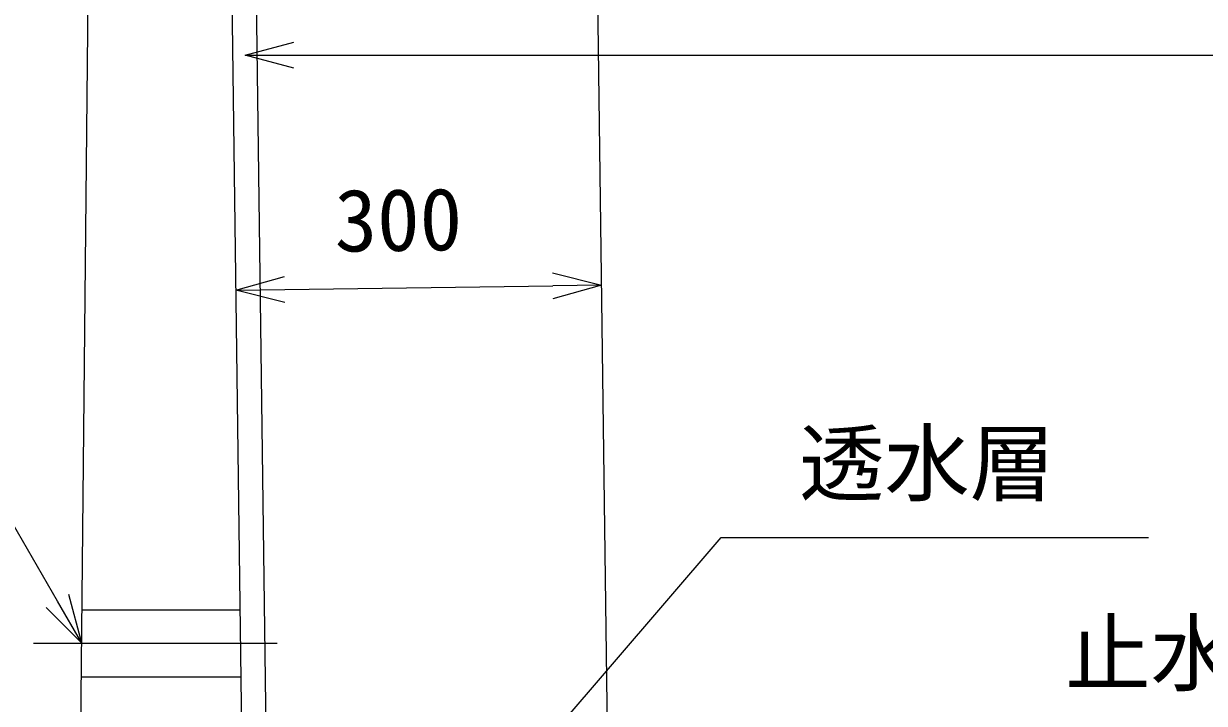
# Model space of a CAD drawing. Units: millimetres, scale not verified. Extents: x 748 to 253048, y 13754 to 73154.
# Drawn here: x 38252 to 43096, y 35606 to 38398 of the extents above; entities that cross this region are included whole.
import ezdxf
from ezdxf.enums import TextEntityAlignment as Align

# ---------------------------------------------------------------- set-up
doc = ezdxf.new("R2010")
doc.units = ezdxf.units.MM
doc.header["$LTSCALE"] = 300
for name, color, linetype, lineweight in [('0_2', 1, 'Continuous', 18), ('D-BMK', 2, 'Continuous', 18), ('D-STR', 1, 'Continuous', 18), ('D-STR-DIM', 7, 'Continuous', 18), ('D-STR-HTXT', 7, 'Continuous', 18)]:
    doc.layers.add(name, color=color, linetype=linetype, lineweight=lineweight)
doc.styles.add('ＭＳ ゴシック', font='')
doc.styles.get('ＭＳ ゴシック').set_extended_font_data('MS Gothic')

msp = doc.modelspace()

# ---------------------------------------------------------------- linework, layer by layer
at = {"layer": '0_2'}
for p, q in [((39160.3, 38268.6), (39360.3, 38322.2)), ((39360.3, 38215), (39160.3, 38268.6)), ((39160.3, 38268.6), (39360.3, 38268.6)), ((39122.9, 37304.1), (39322.2, 37360.3)), ((40422.1, 37374.7), (40622.8, 37323.7)), ((39122.9, 37304.1), (39322.9, 37306.7)), ((39323.6, 37253.1), (39122.9, 37304.1)), ((40622.8, 37323.7), (40422.8, 37321.1)), ((40622.8, 37323.7), (40423.5, 37267.5)), ((38490.3, 35853.6), (38436.7, 36053.6)), ((38343.9, 36000), (38490.3, 35853.6)), ((38490.3, 35853.6), (38390.3, 36026.8))]:
    msp.add_line(p, q, dxfattribs=at)
at = {"layer": 'D-BMK'}
msp.add_line((38291.6, 35853.6), (39291.6, 35853.6), dxfattribs=at)
at = {"layer": 'D-STR'}
for p, q in [((38455.3, 32353.6), (38545.3, 41353.6)), ((39169.3, 33753.6), (39084.3, 40253.6)), ((39269.3, 33753.6), (39184.3, 40253.6)), ((40666.2, 34003.6), (40584.5, 40253.6)), ((38491.7, 35991.1), (39140.1, 35991.1)), ((38489, 35716.1), (39143.7, 35716.1))]:
    msp.add_line(p, q, dxfattribs=at)
at = {"layer": 'D-STR-DIM'}
msp.add_line((39322.9, 37306.7), (40422.8, 37321.1), dxfattribs=at)
at = {"layer": 'D-STR-HTXT'}
for p, q in [((39360.3, 38268.6), (43546.3, 38268.6)), ((38390.3, 36026.8), (37913, 36853.6)), ((40262.9, 35295.2), (41113.1, 36287.3)), ((41113.1, 36287.3), (42867.4, 36287.3))]:
    msp.add_line(p, q, dxfattribs=at)

# ---------------------------------------------------------------- texts
at = {"layer": 'D-STR-DIM', "color": 1, "style": 'ＭＳ ゴシック'}
msp.add_text('300', height=256.6, rotation=0.749, dxfattribs=at).set_placement((39529.9, 37384.4), align=Align.BOTTOM_LEFT)
at = {"layer": 'D-STR-HTXT', "color": 1, "style": 'ＭＳ ゴシック'}
for s, p in [('透水層', (41433.1, 36387.3)), ('止水コンクリート', (42525.1, 35607.4))]:
    msp.add_text(s, height=256.6, dxfattribs=at).set_placement(p, align=Align.BOTTOM_LEFT)

doc.saveas('drawing.dxf')
